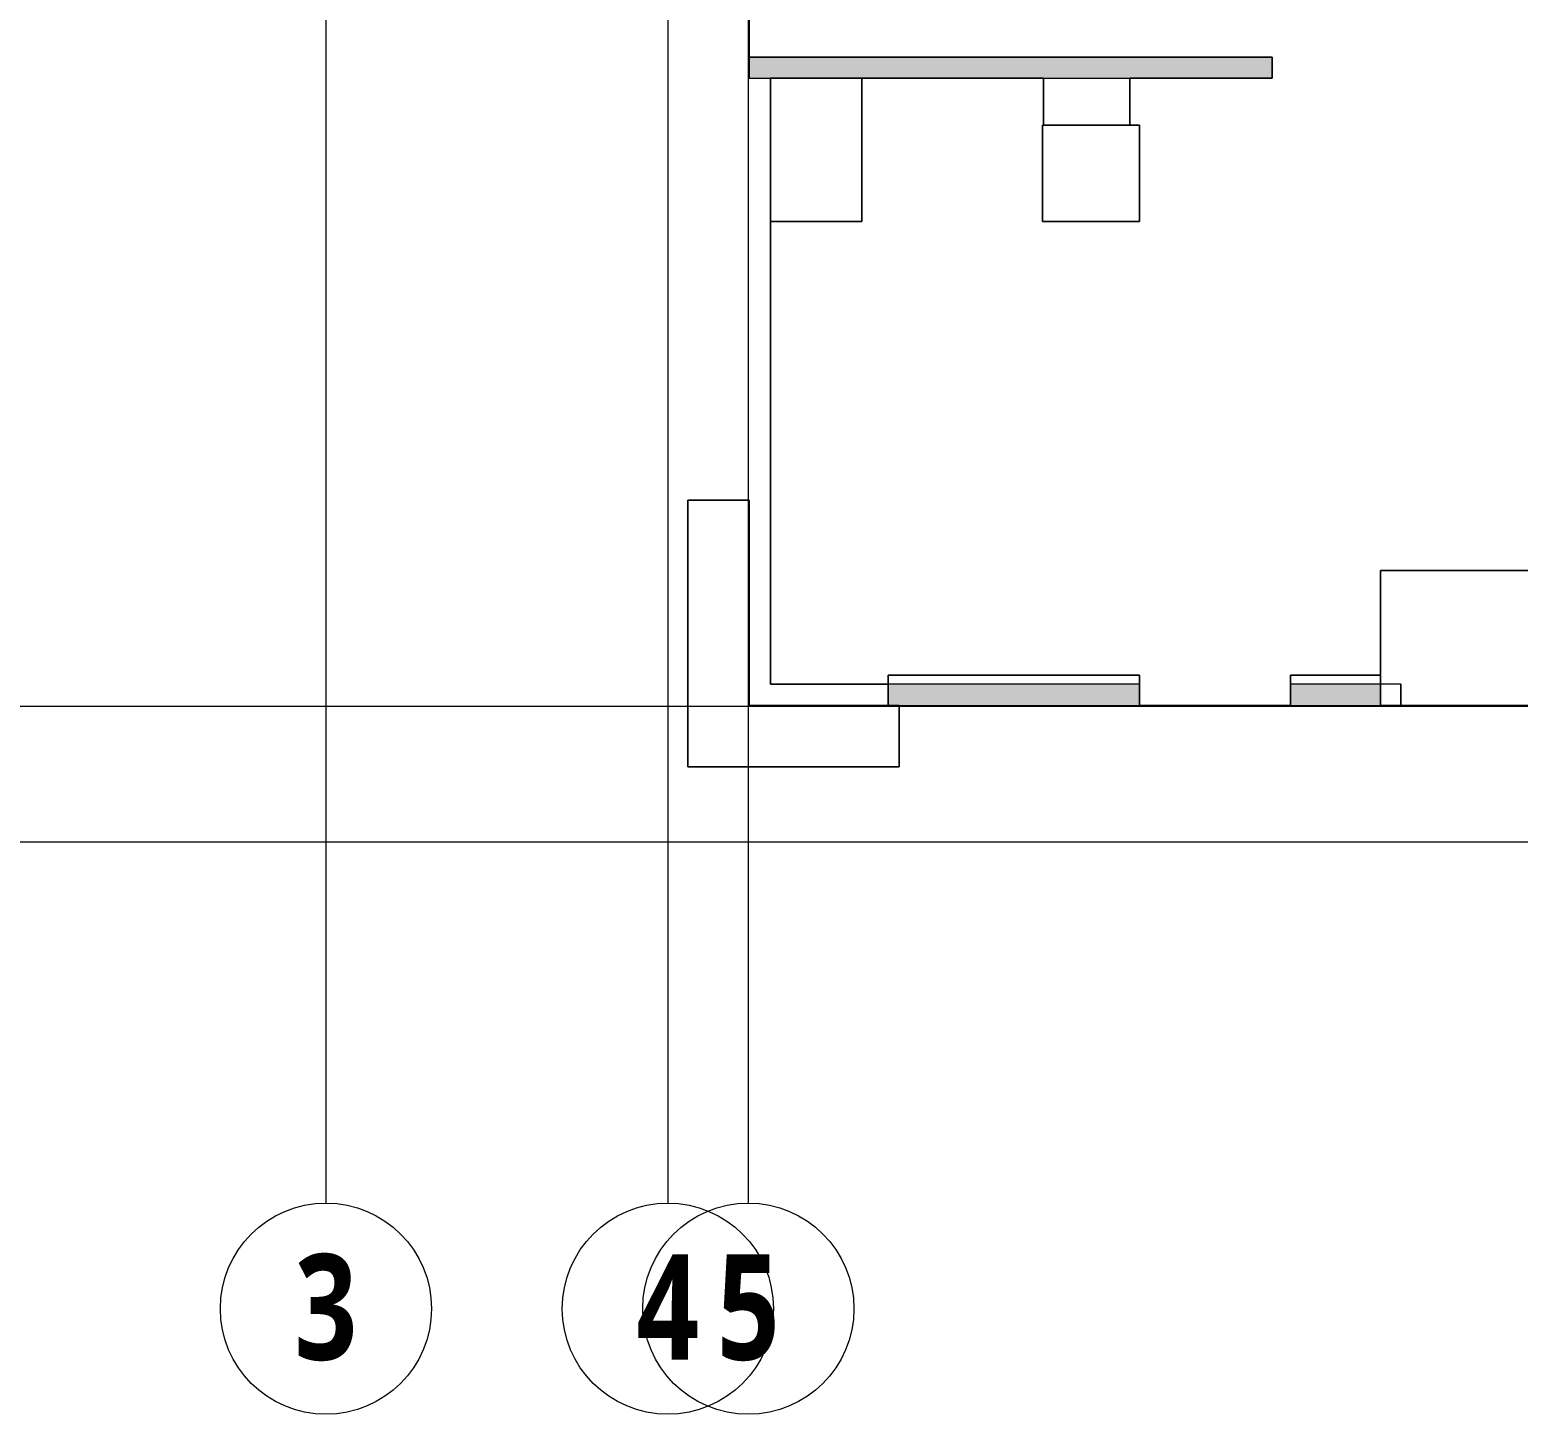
# Model space of a CAD drawing. Header units: millimetres. Extents: x -41779 to 122129, y -6962 to 59838.
# Drawn here: x -16062 to -1261, y -4008 to 9759 of the extents above; entities that cross this region are included whole.
import ezdxf

# ---------------------------------------------------------------- set-up
doc = ezdxf.new("R2010")
doc.units = ezdxf.units.MM
doc.linetypes.add('Grid Line', pattern=[10, 8, -1, 0, -1])
for name, color, linetype, lineweight in [('A-FLOR', 192, 'Continuous', 5), ('A-WALL', 113, 'Continuous', 15), ('A-WALL-PATT', 111, 'Continuous', 15), ('S-GRID', 1, 'Continuous', 5), ('S-GRID-IDEN', 1, 'Continuous', 9)]:
    doc.layers.add(name, color=color, linetype=linetype, lineweight=lineweight)
doc.styles.add('Roboto_B', font='Roboto-Bold.ttf', dxfattribs={"width": 0.8, "height": 1050})

# ---------------------------------------------------------------- blocks, each defined once
blk = doc.blocks.new('BMS-SUPPER STRUCTURE_180317_rvt-1-Level 3')
at = {"layer": 'A-WALL-PATT', "transparency": 33554534}
for points in [[(-3930, 9276), (-3707, 9276), (-3707, 9486), (-8907, 9486), (-8907, 9276), (-5027, 9276)], [(-7417, 3041), (-5027, 3041), (-5027, 3251), (-7527, 3251), (-7527, 3041), (-7510, 3041)], [(-2632, 3041), (-2632, 3251), (-3527, 3251), (-3527, 3041)]]:
    blk.add_hatch(color=9, dxfattribs=at).paths.add_polyline_path(points, flags=0)
at = {"layer": 'A-FLOR', "color": 8}
for p, q in [((-8907, 10546), (-8907, 9486)), ((-8697, 9276), (-8697, 7851)), ((-7787, 9276), (-7787, 7851)), ((-5982, 8811), (-5982, 9276)), ((-5122, 9276), (-5122, 8811)), ((-5992, 7851), (-5992, 8811)), ((-5992, 8811), (-5982, 8811)), ((-5122, 8811), (-5982, 8811)), ((-5122, 8811), (-5027, 8811)), ((-5027, 8811), (-5027, 7851)), ((-7787, 7851), (-8697, 7851)), ((-8697, 7851), (-8697, 3251)), ((-5027, 7851), (-5992, 7851)), ((-9517, 5081), (-9517, 2431)), ((-8907, 5081), (-9517, 5081)), ((-8907, 3041), (-8907, 5081)), ((-2632, 3341), (-2632, 4381)), ((-2632, 4381), (2278, 4381)), ((-7527, 3251), (-7527, 3341)), ((-7527, 3341), (-5027, 3341)), ((-5027, 3341), (-5027, 3251)), ((-3527, 3251), (-3527, 3341)), ((-3527, 3341), (-2632, 3341)), ((-2632, 3341), (-2632, 3251)), ((-8697, 3251), (-7527, 3251)), ((-7527, 3041), (-8907, 3041)), ((-7417, 2431), (-7417, 3041)), ((-5027, 3041), (-3527, 3041)), ((-2427, 3041), (2278, 3041)), ((-9517, 2431), (-7417, 2431))]:
    blk.add_line(p, q, dxfattribs=at)
at = {"layer": 'A-FLOR', "color": 253}
for p, q in [((-8907, 9486), (-8907, 10381)), ((-8907, 9486), (-8697, 9486)), ((-8697, 9486), (-3707, 9486)), ((-3707, 9486), (-3707, 9276)), ((-8697, 7851), (-8697, 9276)), ((-7787, 9276), (-8697, 9276)), ((-5982, 9276), (-7787, 9276)), ((-7787, 7851), (-7787, 9276)), ((-5982, 9276), (-5982, 8811)), ((-5122, 8811), (-5122, 9276)), ((-3707, 9276), (-5122, 9276)), ((-5992, 8811), (-5992, 7851)), ((-5982, 8811), (-5992, 8811)), ((-5982, 8811), (-5122, 8811)), ((-5027, 8811), (-5122, 8811)), ((-5027, 7851), (-5027, 8811)), ((-8697, 3251), (-8697, 7851)), ((-8697, 7851), (-7787, 7851)), ((-5992, 7851), (-5027, 7851)), ((-9517, 5081), (-8907, 5081)), ((-9517, 2431), (-9517, 5081)), ((-8907, 5081), (-8907, 3041)), ((2278, 4381), (-2632, 4381)), ((-2632, 4381), (-2632, 3341)), ((-5027, 3341), (-7527, 3341)), ((-7527, 3341), (-7527, 3251)), ((-5027, 3251), (-5027, 3341)), ((-2632, 3341), (-3527, 3341)), ((-3527, 3341), (-3527, 3251)), ((-2632, 3251), (-2632, 3341)), ((-7527, 3251), (-8697, 3251)), ((-5027, 3251), (-5027, 3041)), ((-3527, 3041), (-3527, 3251)), ((-2632, 3251), (-2632, 3041)), ((-8907, 3041), (-7527, 3041)), ((-7417, 3041), (-7527, 3041)), ((-7417, 3041), (-7417, 2431)), ((-3527, 3041), (-5027, 3041)), ((-2632, 3041), (-2427, 3041)), ((2278, 3041), (-2427, 3041)), ((-7417, 2431), (-9517, 2431))]:
    blk.add_line(p, q, dxfattribs=at)
at = {"layer": 'A-FLOR', "color": 254}
for p, q in [((-8697, 9486), (-8907, 9486)), ((-3707, 9486), (-8697, 9486)), ((-3707, 9276), (-3707, 9486)), ((-8697, 9276), (-7787, 9276)), ((-7787, 7851), (-7787, 9276)), ((-7787, 9276), (-5982, 9276)), ((-7787, 9276), (-7787, 7851)), ((-5122, 9276), (-3707, 9276)), ((-5982, 8811), (-5992, 8811)), ((-5992, 8811), (-5992, 7851)), ((-5992, 8811), (-5982, 8811)), ((-5992, 7851), (-5992, 8811)), ((-5027, 8811), (-5122, 8811)), ((-5122, 8811), (-5027, 8811)), ((-5027, 7851), (-5027, 8811)), ((-5027, 8811), (-5027, 7851)), ((-8697, 7851), (-7787, 7851)), ((-7787, 7851), (-8697, 7851)), ((-5992, 7851), (-5027, 7851)), ((-5027, 7851), (-5992, 7851)), ((2278, 4381), (-2632, 4381)), ((-2632, 4381), (-2632, 3341)), ((-2632, 3341), (-2632, 4381)), ((-2632, 4381), (2278, 4381)), ((-5027, 3041), (-5027, 3251)), ((-3527, 3251), (-3527, 3041)), ((-2632, 3041), (-2632, 3251)), ((-7527, 3041), (-7417, 3041)), ((-2427, 3041), (-2632, 3041))]:
    blk.add_line(p, q, dxfattribs=at)
at = {"layer": 'A-WALL', "color": 55, "lineweight": 18}
for p, q in [((-3707, 9486), (-8907, 9486)), ((-8907, 9486), (-8907, 9276)), ((-3707, 9276), (-3707, 9486)), ((-8907, 9276), (-3707, 9276)), ((-5027, 3251), (-7527, 3251)), ((-7527, 3251), (-7527, 3041)), ((-5027, 3041), (-5027, 3251)), ((-2427, 3251), (-3527, 3251)), ((-3527, 3251), (-3527, 3041)), ((-2427, 3041), (-2427, 3251)), ((-7527, 3041), (-5027, 3041)), ((-3527, 3041), (-2427, 3041))]:
    blk.add_line(p, q, dxfattribs=at)
at = {"layer": 'A-WALL', "color": 43, "lineweight": 13}
for p, q in [((-3707, 9486), (-8907, 9486)), ((-8907, 9276), (-8907, 9486)), ((-3707, 9486), (-3707, 9276)), ((-8907, 9276), (-3707, 9276)), ((-5027, 3251), (-7527, 3251)), ((-7527, 3041), (-7527, 3251)), ((-5027, 3251), (-5027, 3041)), ((-3527, 3041), (-3527, 3251)), ((-2427, 3251), (-3527, 3251)), ((-2427, 3251), (-2427, 3041)), ((-7527, 3041), (-5027, 3041)), ((-3527, 3041), (-2427, 3041))]:
    blk.add_line(p, q, dxfattribs=at)
blk = doc.blocks.new('Grid - Circle-565542-Level 3')
at = {"layer": 'S-GRID-IDEN'}
blk.add_circle((0, 0), 3.5, dxfattribs=at)

msp = doc.modelspace()

# ---------------------------------------------------------------- linework, layer by layer
at = {"layer": 'S-GRID', "linetype": 'Grid Line'}
for p, q in [((-13117, 55247), (-13117, -1908)), ((-9717, 55247), (-9717, -1908)), ((-8917, 55247), (-8917, -1908)), ((76597, 3031), (-26915, 3031)), ((76597, 1681), (-26915, 1681))]:
    msp.add_line(p, q, dxfattribs=at)

# ---------------------------------------------------------------- block references
at = {"lineweight": 5}
msp.add_blockref('BMS-SUPPER STRUCTURE_180317_rvt-1-Level 3', (0, 0), dxfattribs=at)
at = {"layer": 'S-GRID-IDEN', "xscale": 299.9999999999997, "yscale": 299.9999999999997, "zscale": 299.9999999999997, "rotation": 180}
for p in [(-13117, -2958), (-9717, -2958), (-8917, -2958)]:
    msp.add_blockref('Grid - Circle-565542-Level 3', p, dxfattribs=at)

# ---------------------------------------------------------------- texts
at = {"layer": 'S-GRID-IDEN', "lineweight": 5, "char_height": 1050, "width": 807.5, "attachment_point": 2, "line_spacing_factor": 1.016846, "style": 'Roboto_B'}
for s, insert in [('\\fRoboto|b1|i0|c0|p2|;\\W.8;3', (-13117, -2416)), ('\\fRoboto|b1|i0|c0|p2|;\\W.8;4', (-9717, -2416)), ('\\fRoboto|b1|i0|c0|p2|;\\W.8;5', (-8917, -2416))]:
    msp.add_mtext(s, dxfattribs=dict(at, insert=insert))

doc.saveas('drawing.dxf')
